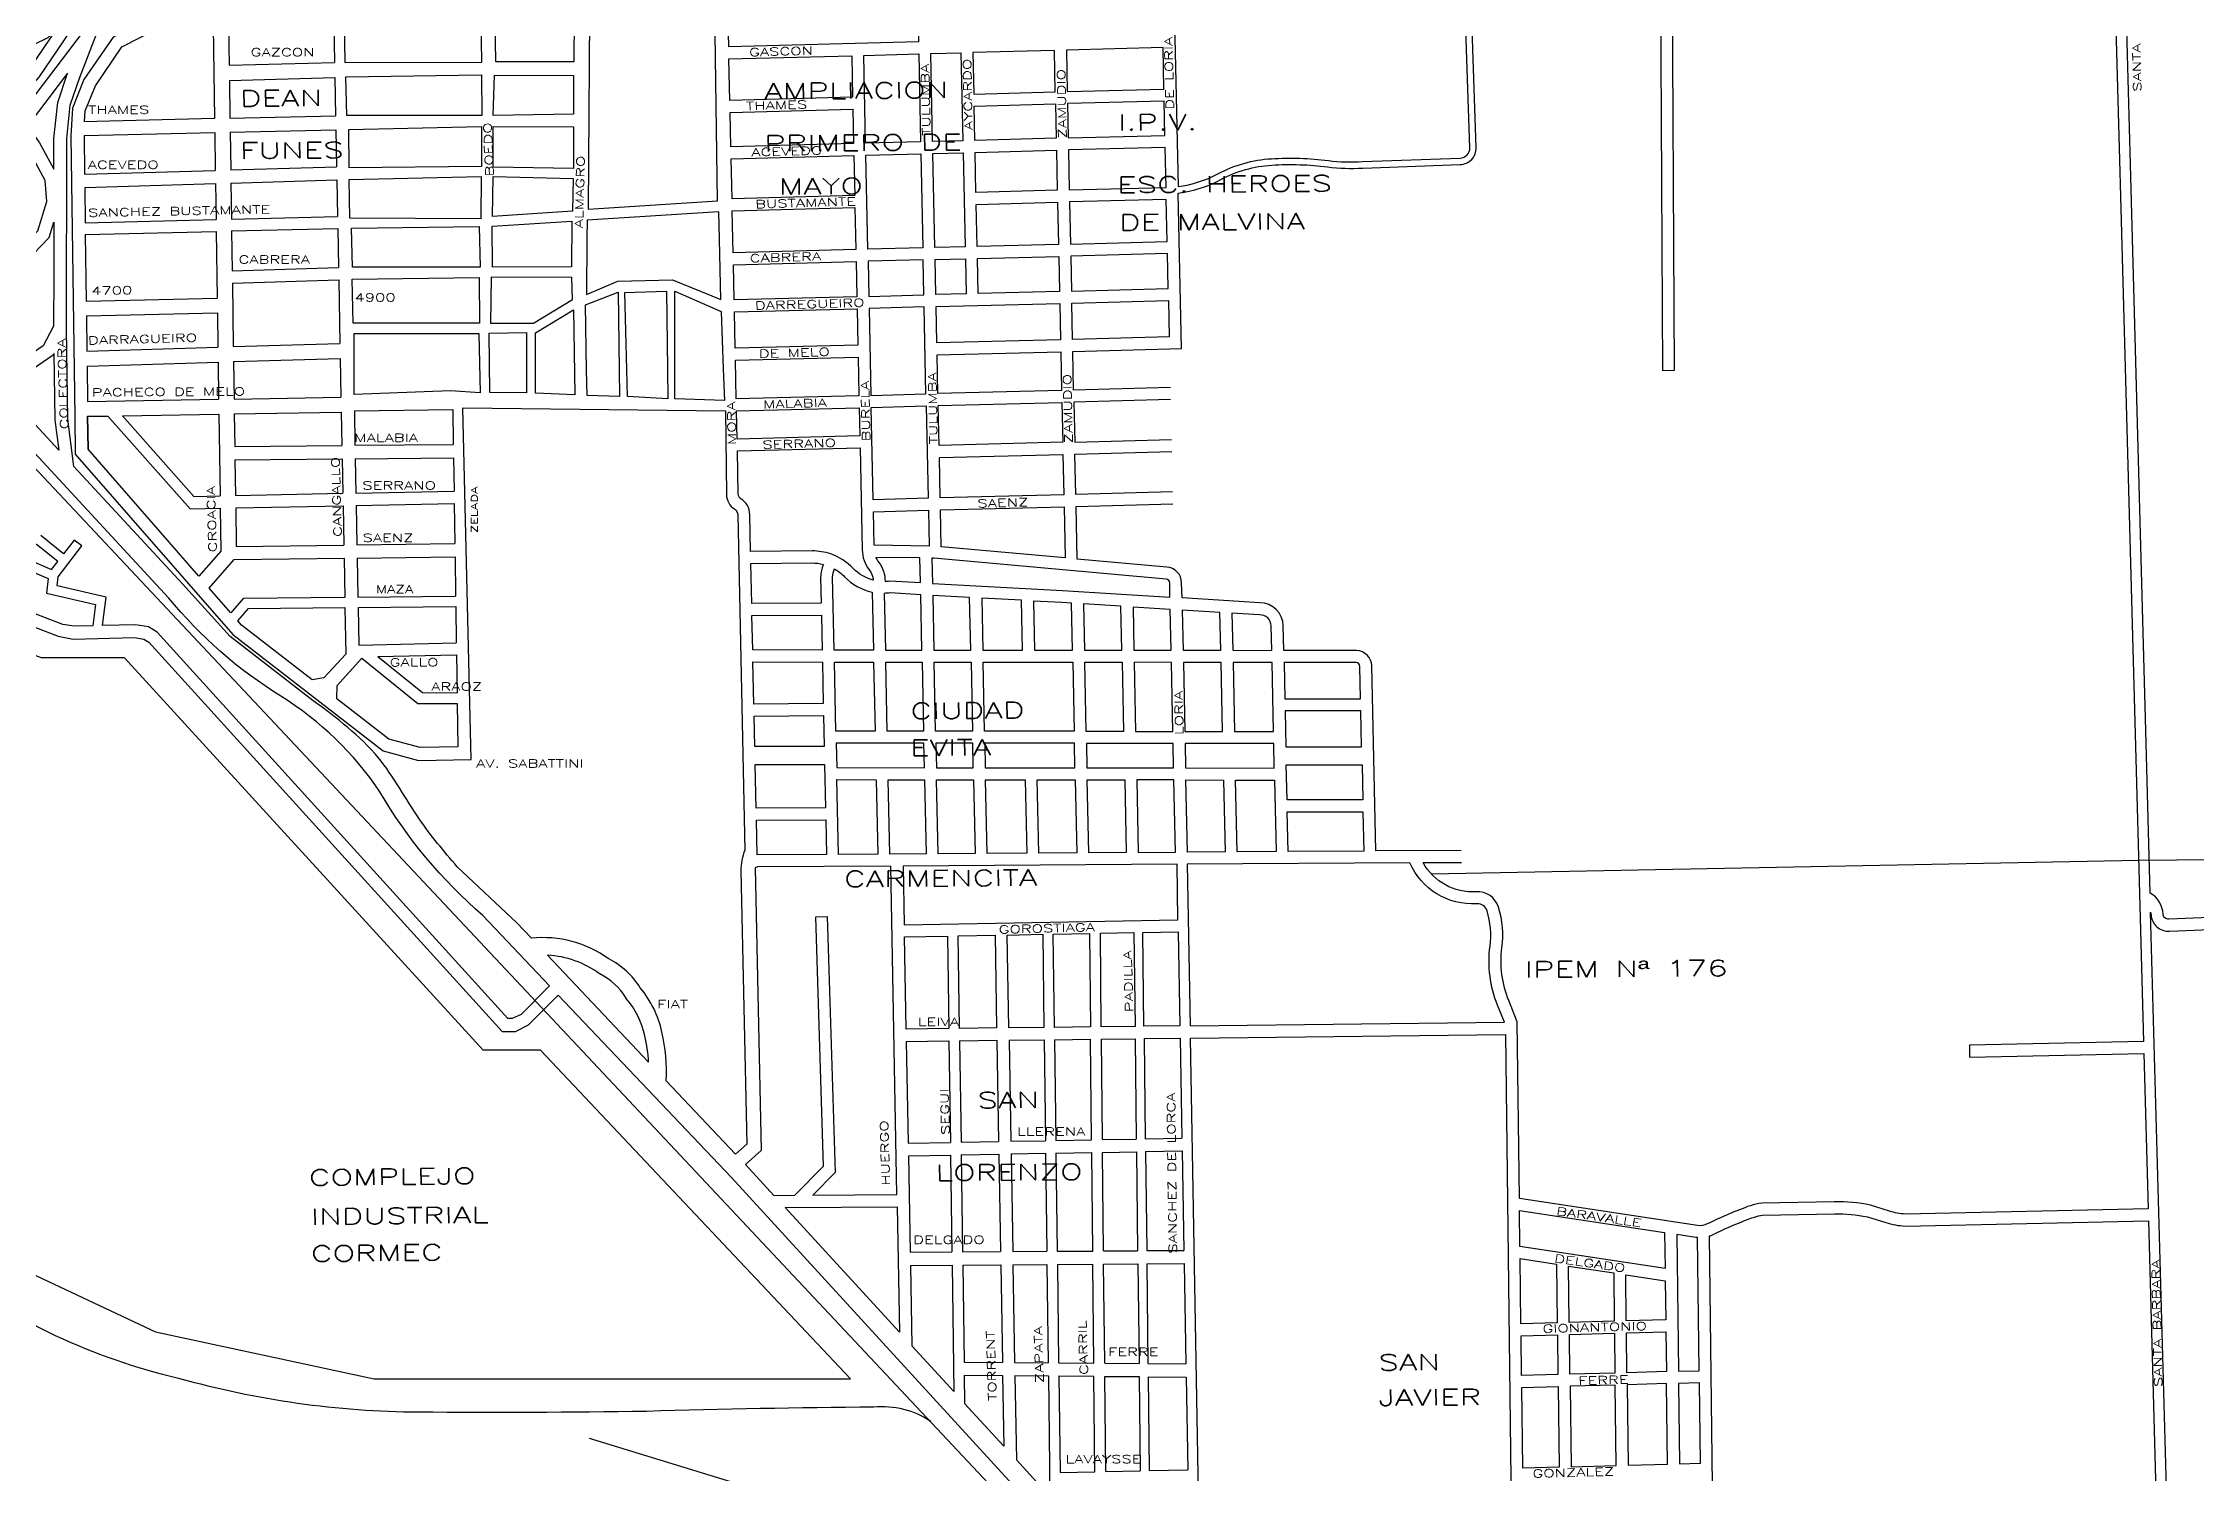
# Model space of a CAD drawing. Header units: millimetres. Extents: x 4374322 to 4409026, y 6503580 to 6534206.
# Drawn here: x 4393463 to 4396154, y 6520054 to 6521842 of the extents above; entities that cross this region are included whole.
import ezdxf

# ---------------------------------------------------------------- set-up
doc = ezdxf.new("R2010")
doc.units = ezdxf.units.MM
for name, color, linetype in [('FERROCARRIL', 252, 'VÍAS'), ('LINEA CALLE', 252, 'Continuous'), ('NOMBRE BARRIO', 8, 'Continuous'), ('NOMBRE CALLE', 252, 'Continuous')]:
    doc.layers.add(name, color=color, linetype=linetype)
doc.styles.add('ROMANS', font='romans')
doc.linetypes.add('VÍAS', pattern='A,3.81,[130,ltypeshp.shx,S=6.35,R=0,X=0,Y=0],3.81', length=7.62)

msp = doc.modelspace()

# ---------------------------------------------------------------- linework, layer by layer
at = {"layer": 'FERROCARRIL', "ltscale": 0.3, "transparency": 33554687}
msp.add_line((4394145.1, 6520098.3), (4394727, 6519920.4), dxfattribs=at)
for points in [[(4390490.8, 6521874.5, 0.002956), (4390683.6, 6521836, -0.043529), (4390861, 6521784.3, 0.018344), (4391075.3, 6521685.3, -0.076496), (4391261.1, 6521567.7), (4391261.1, 6521567.7), (4392037.3, 6521083.7), (4393338.2, 6520310.6, 0.103998), (4393631.9, 6520173.5, 0.067419), (4393932.1, 6520131.2, 0.005359), (4394216.9, 6520132.3), (4394216.9, 6520132.3, -0.005749), (4394501, 6520137.5, -0.172841), (4394572, 6520119.6)], [(4397588.6, 6516906.5), (4393341.3, 6521428.5), (4393292.6, 6521471.3, 0.139948), (4393112.3, 6521529.8, 0.184476), (4392960.5, 6521480.9), (4392882, 6521409.2), (4392798.1, 6521290.2), (4392716.3, 6521200.9), (4392495.1, 6521004.4, -0.251051), (4392190.1, 6520992.9)], [(4395197.4, 6520803.6), (4396081.8, 6520820.8), (4397677.6, 6520834.8, 0.046555), (4398010.7, 6520904.2, 0.076926), (4398514.5, 6521148.8), (4398663.9, 6521245.2)]]:
    msp.add_lwpolyline(points, format="xyb", dxfattribs=at)
at = {"layer": 'LINEA CALLE', "transparency": 33554687}
for p, q in [((4393694.5, 6521862.4), (4393695.2, 6521813.9)), ((4393826, 6521867.4), (4393827, 6521817.4)), ((4393695.2, 6521813.9), (4393827, 6521817.4)), ((4393695.5, 6521794.9), (4393827.3, 6521798.5)), ((4393695.5, 6521794.9), (4393696.2, 6521747.6)), ((4393826.9, 6521820.7), (4393827, 6521817.4)), ((4393827.3, 6521798.5), (4393828.2, 6521750.7)), ((4393696.2, 6521747.6), (4393828.2, 6521750.7)), ((4393513.9, 6521725.9), (4393677.2, 6521729.7)), ((4393513.9, 6521725.9), (4393514.6, 6521677.6)), ((4393677.2, 6521729.7), (4393677.9, 6521682.4)), ((4393696.5, 6521730.2), (4393828.6, 6521733.3)), ((4393696.5, 6521730.2), (4393697.2, 6521683)), ((4393828.6, 6521733.3), (4393829.5, 6521686.9)), ((4393514.6, 6521677.6), (4393677.9, 6521682.4)), ((4393514.8, 6521661.3), (4393678.1, 6521666.1)), ((4393514.8, 6521661.3), (4393515.3, 6521617.1)), ((4393678.1, 6521666.1), (4393678.8, 6521621.1)), ((4393697.2, 6521683), (4393829.5, 6521686.9)), ((4393697.4, 6521666.7), (4393829.8, 6521670.6)), ((4393697.4, 6521666.7), (4393698.1, 6521621.6)), ((4393829.8, 6521670.6), (4393830.6, 6521624.9)), ((4393515.3, 6521617.1), (4393678.8, 6521621.1)), ((4393515.5, 6521602.3), (4393679, 6521606.3)), ((4393679, 6521606.3), (4393680.2, 6521522.8)), ((4393698.1, 6521621.6), (4393830.6, 6521624.9)), ((4393698.3, 6521606.8), (4393830.9, 6521610)), ((4393698.3, 6521606.8), (4393699, 6521556.9)), ((4393830.9, 6521610), (4393831.9, 6521561.2)), ((4393515.5, 6521602.3), (4393516.6, 6521518.9)), ((4393699, 6521556.9), (4393831.9, 6521561.2)), ((4393699.3, 6521541.5), (4393832.1, 6521545.9)), ((4393699.3, 6521541.5), (4393700.4, 6521462.3)), ((4393832.1, 6521545.9), (4393833.7, 6521466.4)), ((4393516.6, 6521518.9), (4393680.2, 6521522.8)), ((4393516.8, 6521500.6), (4393680.5, 6521504.5)), ((4393516.8, 6521500.6), (4393517.3, 6521456.7)), ((4393680.5, 6521504.5), (4393681.1, 6521461.7)), ((4393517.3, 6521456.7), (4393681.1, 6521461.7)), ((4393700.4, 6521462.3), (4393833.7, 6521466.4)), ((4393700.7, 6521443.5), (4393834, 6521447.6)), ((4393834, 6521447.6), (4393835, 6521399)), ((4393517.6, 6521437.9), (4393681.4, 6521442.9)), ((4393517.6, 6521437.9), (4393518.1, 6521393.7)), ((4393681.4, 6521442.9), (4393682.1, 6521396.5)), ((4393700.7, 6521443.5), (4393701.4, 6521396.8)), ((4393518.1, 6521393.7), (4393682.1, 6521396.5)), ((4393701.4, 6521396.8), (4393835, 6521399)), ((4393518.4, 6521375.2), (4393518.9, 6521334)), ((4393561.8, 6521375.9), (4393682.4, 6521377.9)), ((4393561.8, 6521375.9), (4393650.9, 6521275.2)), ((4393682.4, 6521377.9), (4393683.9, 6521275.8)), ((4393701.7, 6521378.3), (4393835.3, 6521380.5)), ((4393701.7, 6521378.3), (4393702.3, 6521337.5)), ((4393835.3, 6521380.5), (4393836.1, 6521338.9)), ((4393851.8, 6521381.9), (4393974.8, 6521383.6)), ((4393851.8, 6521381.9), (4393852.5, 6521339)), ((4393974.8, 6521383.6), (4393975.4, 6521340.2)), ((4393702.3, 6521337.5), (4393836.1, 6521338.9)), ((4393852.5, 6521339), (4393975.4, 6521340.2)), ((4393702.5, 6521320.8), (4393836.4, 6521322.1)), ((4393702.5, 6521320.8), (4393703.2, 6521276.2)), ((4393836.4, 6521322.1), (4393837.3, 6521279)), ((4393852.8, 6521322.2), (4393975.6, 6521323.5)), ((4393852.8, 6521322.2), (4393853.6, 6521279.3)), ((4393975.6, 6521323.5), (4393976.3, 6521281.8)), ((4393650.9, 6521275.2), (4393683.9, 6521275.8)), ((4393703.2, 6521276.2), (4393837.3, 6521279)), ((4393703.4, 6521260.7), (4393837.6, 6521263.5)), ((4393703.4, 6521260.7), (4393704.1, 6521212.5)), ((4393837.6, 6521263.5), (4393838.5, 6521214.2)), ((4393853.6, 6521279.3), (4393976.3, 6521281.8)), ((4393853.9, 6521263.8), (4393976.5, 6521266.3)), ((4393853.9, 6521263.8), (4393854.9, 6521214.5)), ((4393976.5, 6521266.3), (4393977.3, 6521216.1)), ((4393704.1, 6521212.5), (4393838.5, 6521214.2)), ((4393854.9, 6521214.5), (4393977.3, 6521216.1)), ((4393855.2, 6521198.1), (4393977.5, 6521199.8)), ((4393855.2, 6521198.1), (4393856.1, 6521149.1)), ((4393977.5, 6521199.8), (4393978.3, 6521150.4)), ((4393856.1, 6521149.1), (4393978.3, 6521150.4)), ((4393856.4, 6521136.4), (4393978.5, 6521137.7)), ((4393856.4, 6521136.4), (4393857.3, 6521089.3)), ((4393978.5, 6521137.7), (4393979.1, 6521092)), ((4393857.3, 6521089.3), (4393979.1, 6521092)), ((4393880.9, 6521075), (4393979.4, 6521077.2)), ((4393880.9, 6521075), (4393936.8, 6521030)), ((4393979.4, 6521077.2), (4393980.1, 6521029.8)), ((4393936.8, 6521030), (4393980.1, 6521029.8)), ((4394012.4, 6520751.5), (4394095.6, 6520663.7)), ((4394093.1, 6520701.8), (4394219.4, 6520568.2)), ((4394106.6, 6520652.1), (4394322.9, 6520423.9)), ((4394541.5, 6520594.2), (4394594.8, 6520594.8)), ((4394541.5, 6520594.2), (4394543.9, 6520467.1)), ((4394594.8, 6520594.8), (4394596.6, 6520468)), ((4394608.1, 6520594.9), (4394654.7, 6520595.5)), ((4394608.1, 6520594.9), (4394609.9, 6520468.2)), ((4394654.7, 6520595.5), (4394656.9, 6520469.1)), ((4394670, 6520595.6), (4394713.7, 6520596.1)), ((4394670, 6520595.6), (4394672.1, 6520469.3)), ((4394713.7, 6520596.1), (4394715.3, 6520470.1)), ((4394726.8, 6520596.3), (4394771.8, 6520596.8)), ((4394726.8, 6520596.3), (4394728.3, 6520470.3)), ((4394773.1, 6520471.1), (4394771.8, 6520596.8)), ((4394785.3, 6520597), (4394827.5, 6520597.5)), ((4394786.6, 6520471.4), (4394785.3, 6520597)), ((4394827.5, 6520597.5), (4394828.9, 6520472.1)), ((4394838.7, 6520597.6), (4394883.7, 6520598.1)), ((4394838.7, 6520597.6), (4394840.2, 6520472.3)), ((4394883.7, 6520598.1), (4394885.9, 6520473.1)), ((4394543.9, 6520467.1), (4394596.6, 6520468)), ((4394544.2, 6520451.2), (4394596.8, 6520452.2)), ((4394544.2, 6520451.2), (4394546.4, 6520330.8)), ((4394596.8, 6520452.2), (4394598.5, 6520331.1)), ((4394609.9, 6520468.2), (4394656.9, 6520469.1)), ((4394610.1, 6520452.4), (4394657.1, 6520453.2)), ((4394610.1, 6520452.4), (4394611.8, 6520331.2)), ((4394657.1, 6520453.2), (4394659.2, 6520331.5)), ((4394672.1, 6520469.3), (4394715.3, 6520470.1)), ((4394672.4, 6520453.5), (4394715.5, 6520454.3)), ((4394672.4, 6520453.5), (4394674.5, 6520331.6)), ((4394715.5, 6520454.3), (4394717, 6520331.9)), ((4394728.3, 6520470.3), (4394773.1, 6520471.1)), ((4394728.5, 6520454.5), (4394773.2, 6520455.3)), ((4394728.5, 6520454.5), (4394730.1, 6520332)), ((4394774.5, 6520332.2), (4394773.2, 6520455.3)), ((4394786.6, 6520471.4), (4394828.9, 6520472.1)), ((4394786.7, 6520455.5), (4394829.1, 6520456.3)), ((4394788, 6520332.3), (4394786.7, 6520455.5)), ((4394829.1, 6520456.3), (4394830.6, 6520332.6)), ((4394840.2, 6520472.3), (4394885.9, 6520473.1)), ((4394840.4, 6520456.5), (4394886.2, 6520457.3)), ((4394840.4, 6520456.5), (4394841.9, 6520332.7)), ((4394886.2, 6520457.3), (4394888.4, 6520333)), ((4394322.9, 6520423.9), (4394892.5, 6519802.8)), ((4394389.9, 6520386.5), (4394530, 6520387.5)), ((4394389.9, 6520386.5), (4394532.9, 6520230.7)), ((4394530, 6520387.5), (4394532.9, 6520230.7)), ((4394546.4, 6520330.8), (4394598.5, 6520331.1)), ((4394546.7, 6520314.3), (4394598.7, 6520314.6)), ((4394546.7, 6520314.3), (4394548.5, 6520213.6)), ((4394598.7, 6520314.6), (4394600.9, 6520156.5)), ((4394611.8, 6520331.2), (4394659.2, 6520331.5)), ((4394612, 6520314.7), (4394659.5, 6520315)), ((4394612, 6520314.7), (4394613.7, 6520193.4)), ((4394659.5, 6520315), (4394661.6, 6520193)), ((4394674.5, 6520331.6), (4394717, 6520331.9)), ((4394674.8, 6520315.1), (4394717.2, 6520315.4)), ((4394674.8, 6520315.1), (4394676.9, 6520192.8)), ((4394717.2, 6520315.4), (4394718.8, 6520192.5)), ((4394730.1, 6520332), (4394774.5, 6520332.2)), ((4394730.3, 6520315.5), (4394774.6, 6520315.8)), ((4394730.3, 6520315.5), (4394731.9, 6520192.4)), ((4394775.9, 6520192), (4394774.6, 6520315.8)), ((4394788, 6520332.3), (4394830.6, 6520332.6)), ((4394788.1, 6520315.9), (4394830.8, 6520316.1)), ((4394789.4, 6520191.9), (4394788.1, 6520315.9)), ((4394830.8, 6520316.1), (4394832.3, 6520191.6)), ((4394841.9, 6520332.7), (4394888.4, 6520333)), ((4394842.1, 6520316.2), (4394888.7, 6520316.5)), ((4394842.1, 6520316.2), (4394843.5, 6520191.5)), ((4394888.7, 6520316.5), (4394890.9, 6520191.1)), ((4394548.5, 6520213.6), (4394600.9, 6520156.5)), ((4394613.7, 6520193.4), (4394661.6, 6520193)), ((4394676.9, 6520192.8), (4394718.8, 6520192.5)), ((4394731.9, 6520192.4), (4394775.9, 6520192)), ((4394789.4, 6520191.9), (4394832.3, 6520191.6)), ((4394843.5, 6520191.5), (4394890.9, 6520191.1)), ((4394613.9, 6520177.1), (4394614.4, 6520141.8)), ((4394613.9, 6520177.1), (4394661.9, 6520176.7)), ((4394661.9, 6520176.7), (4394663.4, 6520088.3)), ((4394677.2, 6520176.5), (4394719, 6520176.2)), ((4394677.2, 6520176.5), (4394679, 6520071.3)), ((4394719, 6520176.2), (4394720.9, 6520025.6)), ((4394732.1, 6520176.1), (4394776, 6520175.7)), ((4394732.1, 6520176.1), (4394733.6, 6520055.3)), ((4394777.2, 6520056.3), (4394776, 6520175.7)), ((4394789.6, 6520175.6), (4394832.5, 6520175.3)), ((4394790.8, 6520056.6), (4394789.6, 6520175.6)), ((4394832.5, 6520175.3), (4394833.9, 6520057.6)), ((4394843.7, 6520175.2), (4394891.2, 6520174.8)), ((4394843.7, 6520175.2), (4394845.1, 6520057.9)), ((4394891.2, 6520174.8), (4394893.2, 6520059)), ((4394614.4, 6520141.8), (4394663.4, 6520088.3)), ((4394679, 6520071.3), (4394720.9, 6520025.6)), ((4394733.6, 6520055.3), (4394777.2, 6520056.3)), ((4394790.8, 6520056.6), (4394833.9, 6520057.6)), ((4394845.1, 6520057.9), (4394893.2, 6520059))]:
    msp.add_line(p, q, dxfattribs=at)
for points in [[(4394012.4, 6520751.5, -0.082447), (4393883.5, 6520906.1, 0.10675), (4393759.8, 6521025.5, -0.082821), (4393619.6, 6521148.5), (4393005.2, 6521812.5, 0.071965), (4392899.9, 6522118.6, -0.6728)], [(4396049.1, 6522010.4), (4396057.7, 6521695.5), (4396080.9, 6520840.8), (4396087.7, 6520594.2), (4395870, 6520589.6), (4395870.4, 6520574.6), (4396088, 6520579.2), (4396093.3, 6520384.9), (4395789.9, 6520378.4, -0.061055), (4395770.2, 6520382), (4395746.3, 6520389.5, 0.056768), (4395701.2, 6520393.8), (4395610.5, 6520392.1, 0.058522), (4395596.4, 6520388.9, 0.030093), (4395542.5, 6520366, -0.154039), (4395530.2, 6520364.1), (4395307.7, 6520397.9), (4395305, 6520618.4), (4395294.3, 6520645.1, -0.127558), (4395285.9, 6520711.2, 0.105662), (4395281.7, 6520761.7, 0.348928), (4395253.7, 6520781.1, -0.292256), (4395187.4, 6520817.5), (4395235.2, 6520817.8)], [(4395249.7, 6521833.8), (4395245.6, 6521960.5, -0.022865), (4395288.1, 6521962.3), (4395461, 6521978.8, -0.00125), (4395483.6, 6521980.9), (4395486.5, 6521432.6), (4395501.5, 6521432.7), (4395498.6, 6521982.3, -0.011102), (4395699.8, 6521995.3, 0.000241), (4396049.1, 6522010.4)], [(4396191.1, 6520750), (4396119.4, 6520746.9, -0.424808), (4396112.1, 6520753.3, 0.255989), (4396096, 6520779.5), (4396094.3, 6520840.9), (4396090.9, 6520967), (4396071.2, 6521690), (4396062.5, 6522011, -0.019616), (4396268.4, 6522011.2, 0.007607)], [(4395241.7, 6521833.7), (4395237.6, 6521959.7, 0.008419), (4395222.1, 6521957.7, 0.013212), (4395118.2, 6521940.2, -0.046699), (4395040, 6521932.4, 0.036487), (4394947.3, 6521923.4), (4394875.6, 6521917.6), (4394877.5, 6521830.4)], [(4394871.5, 6521411.2), (4394750.6, 6521408), (4394749.5, 6521456.3), (4394885.4, 6521459.8), (4394881.3, 6521654.2, 0.091823), (4394934.6, 6521671.1, -0.107689), (4394998.3, 6521689.1, -0.046616), (4395068, 6521686.9, 0.046421), (4395111.9, 6521685.4), (4395233.8, 6521689.9, 0.417633), (4395253.7, 6521711), (4395249.7, 6521833.8)], [(4394877.5, 6521830.4), (4394881.1, 6521662.3, 0.090402), (4394930.9, 6521678.2, -0.107689), (4394997.8, 6521697.1, -0.046616), (4395069, 6521694.8, 0.046521), (4395111.5, 6521693.4), (4395233.6, 6521697.9, 0.418937), (4395245.7, 6521710.7), (4395241.7, 6521833.7)], [(4394315.6, 6521382.2), (4394316.6, 6521277.4), (4394316.6, 6521277.4, 0.252139), (4394327, 6521259.2, -0.253658), (4394330.9, 6521252.3), (4394339.9, 6520833.2, 0.113893), (4394334.9, 6520807.4), (4394342, 6520465.8), (4394328.2, 6520453.1), (4394241.4, 6520545, 0.067602), (4394236.1, 6520605.9, 0.118963), (4394208.9, 6520661.2, 0.135534), (4394169.7, 6520697.2, 0.181757), (4394073, 6520723.2), (4394054.8, 6520742.4), (4393980.2, 6520812.3)], [(4394447, 6521203.2, 0.084335), (4394423.7, 6521207), (4394346.9, 6521206.5), (4394345.9, 6521252.6, 0.253658), (4394334.9, 6521272, -0.250976), (4394331.5, 6521277.8), (4394330.4, 6521331.9), (4394483.7, 6521335.9), (4394486.5, 6521208.4, 0.171027), (4394495.2, 6521183.5, -0.165042), (4394499.9, 6521170.6, -0.139495), (4394475.1, 6521185.2, 0.119812), (4394447, 6521203.2)], [(4395235.1, 6520832.8), (4395128.3, 6520832.1), (4395123.3, 6521063.4, 0.381612), (4395104.2, 6521082.6), (4395013.3, 6521082.7), (4395012.6, 6521113.6, 0.410861), (4394983.2, 6521142.1), (4394886.1, 6521148.2), (4394885.6, 6521167.2, 0.393393), (4394866.9, 6521186.8), (4394755.1, 6521196.9), (4394753.7, 6521262.6), (4394874.6, 6521265.8)], [(4394558.5, 6521198.2), (4394503.3, 6521199, 0.072337), (4394506.9, 6521192.9, -0.17923), (4394514.9, 6521169, 0.027875), (4394520.8, 6521169.5), (4394559.1, 6521167.4), (4394558.5, 6521198.2)], [(4395013.6, 6521067.7), (4395014.6, 6521022.1), (4395109.2, 6521022), (4395108.3, 6521062.7, 0.357271), (4395103.6, 6521067.6), (4395013.3, 6521067.7)], [(4396096.6, 6520755.8, -0.048837), (4396097.1, 6520752.5, 0.419344), (4396120.2, 6520731.9), (4396191.7, 6520735, -0.391095)]]:
    msp.add_lwpolyline(points, format="xyb", dxfattribs=at)
for points in [[(4393252.3, 6521581.4), (4393336.7, 6521660), (4393407.3, 6521742.1), (4393458, 6521799), (4393551, 6521936.8), (4393600.2, 6522001.8)], [(4393611.3, 6521993.6), (4393528.5, 6521876.8), (4393419.6, 6521733.2), (4393384.8, 6521688.9), (4393334.8, 6521632.1), (4393262.9, 6521570)], [(4393800.4, 6521019.8), (4393800.4, 6521019.8), (4393696.6, 6521100), (4393636.9, 6521165.8), (4393501, 6521312.7), (4393501, 6521312.7), (4393493.5, 6521371.8), (4393491.9, 6521484), (4393492.2, 6521722.2), (4393496.7, 6521763.9), (4393508.1, 6521797.8), (4393528.8, 6521850.8), (4393528.8, 6521850.8), (4393624.2, 6521984.1)], [(4393689.6, 6521881.3), (4393606.7, 6521878.2), (4393550.2, 6521849.1), (4393513.8, 6521795.9), (4393499.5, 6521760.4), (4393497.3, 6521725.5), (4393502.4, 6521375), (4393503, 6521327.9), (4393699.7, 6521102.5), (4393887.6, 6520957.4), (4393931.8, 6520945.3), (4393997.6, 6520946.6), (4393987.3, 6521385.7)], [(4393405, 6521763.5), (4393404.7, 6521763.6), (4393384, 6521772), (4393342.6, 6521786.5), (4393324.2, 6521787.1), (4393397.8, 6521813.9), (4393469, 6521848.5), (4393480.4, 6521860.8), (4393445.3, 6521808.8), (4393393.7, 6521750.9), (4393325.2, 6521671.1), (4393243.3, 6521591.2)], [(4393514.5, 6521743.3), (4393515.3, 6521756.8), (4393528, 6521788.3), (4393561.1, 6521836.7), (4393604.4, 6521859), (4393675.2, 6521861.7), (4393676.9, 6521747.2), (4393513.7, 6521743.3)], [(4393838.8, 6521868), (4393839.7, 6521817.2), (4394011.2, 6521817.7), (4394010.1, 6521871.1), (4393838.8, 6521868)], [(4394027.7, 6521871.2), (4394126.5, 6521873.8), (4394126.1, 6521818), (4394028.6, 6521818), (4394027.7, 6521871.2)], [(4394574.3, 6521718.5), (4394572, 6521828.4), (4394609.8, 6521829.4), (4394612.1, 6521719.5), (4394574.3, 6521718.5)], [(4394863.5, 6521784), (4394862.4, 6521836), (4394741.5, 6521832.8), (4394742.6, 6521780.9), (4394863.9, 6521784)], [(4393442.2, 6521736.6), (4393446.6, 6521733.5), (4393458.2, 6521717), (4393476.1, 6521683.9), (4393476.2, 6521722.4), (4393481, 6521767.4), (4393493.4, 6521804.1), (4393432.3, 6521723.5), (4393397.1, 6521678.7), (4393346, 6521620.7), (4393268.9, 6521563.5)], [(4394010.6, 6521802), (4394011, 6521750.9), (4393842.2, 6521751.1), (4393841, 6521799.2), (4394010.6, 6521802)], [(4394026.8, 6521801.5), (4394125.4, 6521801), (4394125.7, 6521752.6), (4394025.3, 6521751.2), (4394026.8, 6521801.5)], [(4393476.1, 6521617.6), (4393476, 6521552.7), (4393475.9, 6521487.9), (4393463, 6521463.1), (4393441.6, 6521448.5), (4393418.4, 6521441.6), (4393367.9, 6521456.5), (4393170.8, 6521669.5), (4393164, 6521687.1), (4393175, 6521721.2), (4393192.1, 6521733.6), (4393265.5, 6521765.8), (4393303.2, 6521771.9), (4393339.6, 6521770.6), (4393322.1, 6521768), (4393299.4, 6521756.1), (4393274.8, 6521729.2), (4393231.2, 6521604.3)], [(4394864.3, 6521769), (4394742.9, 6521765.9), (4394743.8, 6521723), (4394864.7, 6521726.1), (4394863.8, 6521769)], [(4393275, 6521556.9), (4393299.7, 6521565.1), (4393352.4, 6521566.6), (4393398.6, 6521566.6), (4393431.3, 6521581.2), (4393456, 6521607), (4393456, 6521607), (4393467.4, 6521643.5), (4393465.5, 6521670), (4393444.6, 6521708.6), (4393435, 6521722.1), (4393432.9, 6521723.6)], [(4393845, 6521733.7), (4394010.6, 6521737.4), (4394010.8, 6521687.2), (4393845.4, 6521685.6), (4393845, 6521733.7)], [(4394025.2, 6521737.4), (4394125.5, 6521736.8), (4394125.7, 6521684.7), (4394025.2, 6521686.5), (4394025.2, 6521737.4)], [(4394577.1, 6521586.1), (4394574.6, 6521703.5), (4394612.4, 6521704.5), (4394615, 6521587), (4394577.1, 6521586.1)], [(4394730.2, 6521657.6), (4394628.5, 6521654.9), (4394627.4, 6521704.9), (4394729.2, 6521707.6), (4394730.2, 6521657.6)], [(4394744.2, 6521708), (4394745.2, 6521658), (4394866.1, 6521661.1), (4394865.1, 6521711.1), (4394744.2, 6521708)], [(4393845.4, 6521671.1), (4394010.1, 6521674.7), (4394009.7, 6521622), (4393846.2, 6521623), (4393845.4, 6521671.1)], [(4394025.2, 6521674.7), (4394125, 6521672.5), (4394124.4, 6521631.5), (4394024.4, 6521624.8), (4394025.2, 6521674.7)], [(4393285.8, 6521545.2), (4393302.5, 6521549.2), (4393352.6, 6521550.6), (4393402, 6521550.6), (4393440.7, 6521567.9), (4393470.2, 6521598.6), (4393476.1, 6521617.6)], [(4393848.1, 6521610.3), (4394007.5, 6521612.4), (4394009, 6521561.7), (4393849.5, 6521561.7), (4393848.1, 6521610.3)], [(4394023.8, 6521612.7), (4394123.5, 6521619.2), (4394123.2, 6521561.8), (4394024.2, 6521561.4), (4394023.8, 6521612.7)], [(4394578.4, 6521527.3), (4394577.5, 6521571.1), (4394615.3, 6521572), (4394616.2, 6521528.3), (4394578.4, 6521527.3)], [(4394747, 6521575.5), (4394747.9, 6521531.7), (4394868.8, 6521534.9), (4394867.9, 6521578.6), (4394747, 6521575.5)], [(4393848.9, 6521546.4), (4394007.8, 6521548.8), (4394008.2, 6521491.7), (4393850.4, 6521491.8), (4393848.9, 6521546.4)], [(4394022.7, 6521549.1), (4394022, 6521491.7), (4394075.4, 6521491.4), (4394124.5, 6521521), (4394123.6, 6521548.8), (4394022.7, 6521549.1)], [(4394078, 6521479.7), (4394125.4, 6521508.4), (4394127.3, 6521402.2), (4394077.9, 6521404.3), (4394078, 6521479.7)], [(4394481, 6521464.3), (4394327.7, 6521460.3), (4394326.7, 6521505.7), (4394480, 6521509.7), (4394481, 6521464.3)], [(4393851.4, 6521402.5), (4393851.3, 6521478.7), (4394007.3, 6521478.7), (4394009.1, 6521404.7), (4393971.9, 6521407.1), (4393851.4, 6521402.5)], [(4394020.1, 6521479.2), (4394066.8, 6521479.9), (4394066.8, 6521404.4), (4394021.2, 6521405.1), (4394020.1, 6521479.2)], [(4393482.3, 6521332.9), (4393389.1, 6521433.6), (4393418.4, 6521424.9), (4393448.5, 6521433.9), (4393475.4, 6521452.1), (4393476.3, 6521453.9), (4393477.5, 6521370.7), (4393482.3, 6521332.9)], [(4394482.3, 6521401), (4394329, 6521397), (4394328, 6521445.3), (4394481.3, 6521449.3), (4394482.3, 6521401)], [(4394737, 6521342.7), (4394582.4, 6521338.6), (4394581.4, 6521388.6), (4394735.9, 6521392.6), (4394737, 6521342.7)], [(4394871.8, 6521396.2), (4394750.9, 6521393), (4394751.9, 6521343.1), (4394872.8, 6521346.2)], [(4393987.3, 6521385.7), (4394315.6, 6521382.2)], [(4394583.8, 6521273.2), (4394582.8, 6521323.6), (4394737.3, 6521327.7), (4394738.3, 6521277.2), (4394583.8, 6521273.2)], [(4394874.2, 6521280.8), (4394753.3, 6521277.6), (4394752.3, 6521328.1), (4394873.2, 6521331.2)], [(4393028.3, 6521274.7), (4393237, 6521194.4), (4393481.4, 6521100.3), (4393500.3, 6521096.8), (4393576.9, 6521098.8), (4393588.8, 6521096.8), (4393594.9, 6521093.1), (4394036.5, 6520606.6), (4394052.9, 6520606.6), (4394069.5, 6520614.8), (4394106.6, 6520652.1)], [(4392880.9, 6520996), (4392880.9, 6520652.3), (4393391.1, 6520330.7), (4393603.2, 6520231.3), (4393876.5, 6520172.5), (4394471.6, 6520172.5), (4394084.4, 6520583.2), (4394012.6, 6520583.2), (4393564.6, 6521073.6), (4393460.9, 6521073.6), (4393031.3, 6521232.1), (4392880.9, 6521104)], [(4393412.7, 6521235.5), (4393396.4, 6521216.6), (4393473.3, 6521183.6), (4393481, 6521193.7), (4393454.4, 6521215.2), (4393433.8, 6521220), (4393412.7, 6521235.5)], [(4393525, 6521113.5), (4393501.5, 6521112.8), (4393487.2, 6521115.2), (4393358.4, 6521164.8), (4393372.6, 6521213.8), (4393469.1, 6521172.4), (4393466.8, 6521154.1), (4393528.3, 6521139.9), (4393525, 6521113.5)], [(4394095.6, 6520663.7), (4394060, 6520627.9), (4394049.1, 6520622.6), (4394043.6, 6520622.6), (4393605.1, 6521105.7), (4393594.4, 6521112), (4393578, 6521114.8), (4393537.1, 6521113.8), (4393541.6, 6521149.2), (4393541.6, 6521149.2), (4393541.6, 6521149.2), (4393480.1, 6521163.4), (4393481.4, 6521174.5), (4393511, 6521213.4), (4393501.4, 6521220.6), (4393488.2, 6521203.3), (4393459.8, 6521226.3)], [(4394620.6, 6521148.9), (4394574.5, 6521151.5), (4394576, 6521083.1), (4394622, 6521083.1), (4394620.6, 6521148.9)], [(4394686.6, 6521083), (4394685.3, 6521145.3), (4394635.7, 6521148.1), (4394637, 6521083), (4394686.6, 6521083)], [(4394934.5, 6521082.8), (4394933.5, 6521130.2), (4394886.4, 6521133.1), (4394887.4, 6521082.8), (4394934.5, 6521082.8)], [(4394351, 6521015.6), (4394349.9, 6521068.3), (4394436.7, 6521068.2), (4394437.8, 6521016.2), (4394351, 6521015.6)], [(4394515.8, 6521068.1), (4394561.3, 6521068.1), (4394563.1, 6520981.7), (4394517.6, 6520981.8), (4394515.8, 6521068.1)], [(4394934.8, 6521067.8), (4394887.8, 6521067.8), (4394889.6, 6520981.4), (4394936.6, 6520981.4), (4394934.8, 6521067.8)], [(4394352.1, 6520962.8), (4394351.3, 6521000.6), (4394438.1, 6521001.2), (4394438.9, 6520962.8), (4394352.1, 6520962.8)], [(4395111.9, 6520896.1), (4395017.3, 6520896.2), (4395016.3, 6520939.7), (4395111, 6520939.7), (4395111.9, 6520896.1)], [(4394566.4, 6520828.5), (4394520.9, 6520828.2), (4394518.9, 6520921.1), (4394564.4, 6520921.1), (4394566.4, 6520828.5)], [(4394581.4, 6520828.6), (4394579.4, 6520921), (4394625.5, 6520921), (4394627.5, 6520828.9), (4394581.4, 6520828.6)], [(4394642.5, 6520829), (4394640.5, 6520921), (4394690.1, 6520921), (4394692, 6520829.3), (4394642.5, 6520829)], [(4394769.6, 6520829.8), (4394767.6, 6520920.9), (4394814.4, 6520920.8), (4394816.3, 6520830.1), (4394769.6, 6520829.8)], [(4395003.6, 6520831.3), (4394954.8, 6520831), (4394952.9, 6520920.7), (4395001.7, 6520920.7), (4395003.6, 6520831.3)], [(4395113.3, 6520832), (4395018.6, 6520831.4), (4395017.6, 6520881.2), (4395112.2, 6520881.1), (4395113.3, 6520832)], [(4396443, 6520051.5), (4396121.4, 6520038), (4396116.2, 6520036), (4396096.6, 6520755.8)], [(4394910.4, 6519815.9), (4394896.5, 6520598.3), (4395290.2, 6520602.8), (4395299.9, 6519804.6), (4395185.8, 6519798.3), (4395069.1, 6519791.4), (4394934.3, 6519790.3), (4394910.4, 6519815.9)], [(4395426.3, 6520244.4), (4395370, 6520242.8), (4395369.2, 6520313.5), (4395425.6, 6520304.9), (4395426.3, 6520244.4)], [(4395441.3, 6520244.8), (4395440.6, 6520302.6), (4395490, 6520295.1), (4395490.6, 6520246.1), (4395441.3, 6520244.8)], [(4395310.6, 6520161.5), (4395356, 6520162.8), (4395357.2, 6520062.3), (4395311.8, 6520061.1), (4395310.6, 6520161.5)], [(4395428.5, 6520064.3), (4395427.3, 6520164.7), (4395371, 6520163.2), (4395372.2, 6520062.7), (4395428.5, 6520064.3)]]:
    msp.add_lwpolyline(points, dxfattribs=at)
for points in [[(4394305.6, 6521644.6), (4394302.3, 6521883.1), (4394145.5, 6521874.8), (4394143.8, 6521634.1)], [(4394556.7, 6521843), (4394319.6, 6521836.8), (4394318.5, 6521887.4), (4394555.4, 6521901.9)], [(4394321, 6521769.8), (4394319.9, 6521821.8), (4394473.3, 6521825.8), (4394474.4, 6521773.9)], [(4394490.6, 6521716.4), (4394488.3, 6521826.2), (4394557, 6521828), (4394559.3, 6521718.1)], [(4394726.5, 6521832.4), (4394624.8, 6521829.8), (4394625.9, 6521777.8), (4394727.6, 6521780.5)], [(4394475.6, 6521716), (4394322.3, 6521712), (4394321.4, 6521754.9), (4394474.7, 6521758.9)], [(4394728.8, 6521722.6), (4394627.1, 6521719.9), (4394626.2, 6521762.8), (4394727.9, 6521765.5)], [(4394323.7, 6521646.9), (4394322.6, 6521697), (4394475.9, 6521701), (4394477, 6521651)], [(4394493.4, 6521583.9), (4394490.9, 6521701.4), (4394559.6, 6521703.2), (4394562.2, 6521585.7)], [(4394478.4, 6521583.5), (4394325.1, 6521579.5), (4394324, 6521632), (4394477.3, 6521636)], [(4394731.7, 6521590.1), (4394629.9, 6521587.4), (4394628.8, 6521639.9), (4394730.5, 6521642.6)], [(4394866.4, 6521646.1), (4394745.5, 6521643), (4394746.7, 6521590.5), (4394867.6, 6521593.6)], [(4394307.3, 6521630.7), (4394142.5, 6521620.4), (4394142.2, 6521596.7), (4394141.8, 6521527.5), (4394181.1, 6521543.9), (4394249.5, 6521545.7), (4394309.8, 6521521.2), (4394308, 6521596.7)], [(4394479.7, 6521524.7), (4394326.4, 6521520.7), (4394325.4, 6521564.5), (4394478.8, 6521568.5)], [(4394562.5, 6521570.7), (4394493.8, 6521568.9), (4394494.7, 6521525.1), (4394563.4, 6521526.9)], [(4394732.9, 6521531.3), (4394631.2, 6521528.7), (4394630.3, 6521572.4), (4394732, 6521575.1)], [(4394142, 6521432.8), (4394140.4, 6521514.6), (4394181.4, 6521530.3), (4394182.5, 6521433.2), (4394183, 6521399.9), (4394142.5, 6521401.2)], [(4394192.1, 6521433.3), (4394189.8, 6521529.9), (4394241.6, 6521531.7), (4394243, 6521433.7), (4394243.4, 6521397.1), (4394192.9, 6521399.8)], [(4394252.3, 6521433.8), (4394252.2, 6521531.4), (4394310.2, 6521506.1), (4394312.6, 6521434.4), (4394314.1, 6521395.1), (4394252.1, 6521397.2)], [(4394563.7, 6521511.9), (4394495, 6521510.1), (4394497.3, 6521401.4), (4394566.1, 6521403.2)], [(4394734.2, 6521470.9), (4394579.7, 6521466.9), (4394578.7, 6521512.3), (4394733.2, 6521516.3)], [(4394870.1, 6521474.4), (4394749.2, 6521471.3), (4394748.2, 6521516.7), (4394869.1, 6521519.9)], [(4394735.6, 6521407.6), (4394581, 6521403.6), (4394580, 6521451.9), (4394734.5, 6521455.9)], [(4393684.1, 6521260.4), (4393684.9, 6521206.9), (4393657.3, 6521175.4), (4393518.9, 6521334), (4393518.4, 6521375.2), (4393543.8, 6521375.6), (4393646.4, 6521259.6)], [(4394483.4, 6521350.9), (4394330.1, 6521346.8), (4394329.3, 6521382), (4394482.7, 6521386)], [(4394500.1, 6521271), (4394497.7, 6521386.4), (4394566.4, 6521388.2), (4394568.8, 6521272.8)], [(4394501.3, 6521214), (4394500.4, 6521256), (4394569.2, 6521257.8), (4394570.1, 6521213.1)], [(4394585.1, 6521212.2), (4394584.2, 6521258.2), (4394738.7, 6521262.2), (4394740, 6521198.2)], [(4393839.7, 6521149), (4393712.9, 6521147.6), (4393697.3, 6521129.6), (4393670.4, 6521160.4), (4393701.7, 6521196.1), (4393838.8, 6521197.9)], [(4393841.1, 6521078.2), (4393813.6, 6521048.4), (4393799.1, 6521046), (4393710.8, 6521114.2), (4393706.1, 6521119.5), (4393719.5, 6521134.9), (4393840, 6521136.2)], [(4394436.4, 6521083.2), (4394349.6, 6521083.3), (4394348.6, 6521126.2), (4394435.4, 6521126.7)], [(4394749.1, 6521082.9), (4394747.9, 6521141.7), (4394735.8, 6521142.4), (4394700.3, 6521144.4), (4394701.6, 6521083)], [(4394810.9, 6521082.9), (4394809.7, 6521137.9), (4394762.9, 6521140.8), (4394764.1, 6521082.9)], [(4394871.4, 6521134), (4394824.8, 6521136.9), (4394825.9, 6521082.9), (4394872.4, 6521082.8)], [(4393980.3, 6521016.2), (4393981.1, 6520962.3), (4393933.8, 6520961.3), (4393894.9, 6520972), (4393829.8, 6521022.2), (4393830.1, 6521038.7), (4393860.9, 6521073), (4393931.1, 6521016.4)], [(4394453.5, 6520981.8), (4394451.7, 6521068.2), (4394500.7, 6521068.2), (4394502.6, 6520981.8)], [(4394578.1, 6520981.7), (4394576.3, 6521068.1), (4394622.4, 6521068.1), (4394624.2, 6520981.7)], [(4394639.2, 6520981.7), (4394637.4, 6521068), (4394749.5, 6521067.9), (4394751.3, 6520981.6)], [(4394766.3, 6520981.5), (4394764.5, 6521067.9), (4394811.2, 6521067.9), (4394813.1, 6520981.5)], [(4394828.1, 6520981.5), (4394874.6, 6520981.5), (4394872.8, 6521067.8), (4394826.2, 6521067.9)], [(4395000.4, 6520981.3), (4394998.6, 6521067.7), (4394949.8, 6521067.8), (4394951.6, 6520981.4)], [(4395109.5, 6521007), (4395014.9, 6521007.1), (4395015.8, 6520962.2), (4395110.5, 6520962.2)], [(4394564.1, 6520936.1), (4394563.4, 6520966.7), (4394453.9, 6520966.8), (4394454.5, 6520936.2)], [(4394625.2, 6520936), (4394624.5, 6520966.7), (4394578.4, 6520966.7), (4394579.1, 6520936)], [(4394752.3, 6520935.9), (4394751.6, 6520966.6), (4394639.5, 6520966.7), (4394640.2, 6520936)], [(4394874.9, 6520966.5), (4394766.6, 6520966.5), (4394767.3, 6520935.9), (4394875.6, 6520935.8)], [(4395000.8, 6520966.3), (4394889.9, 6520966.4), (4394890.6, 6520935.8), (4395001.4, 6520935.7)], [(4394440.6, 6520886.1), (4394353.8, 6520885.6), (4394352.6, 6520940.3), (4394439.4, 6520940.3)], [(4394456.8, 6520827.8), (4394454.8, 6520921.2), (4394503.9, 6520921.1), (4394505.9, 6520828.1)], [(4394707, 6520829.4), (4394705.1, 6520920.9), (4394752.6, 6520920.9), (4394754.6, 6520829.7)], [(4394831.3, 6520830.2), (4394877.8, 6520830.5), (4394875.9, 6520920.8), (4394829.4, 6520920.8)], [(4394939.8, 6520830.9), (4394892.8, 6520830.6), (4394890.9, 6520920.8), (4394937.9, 6520920.7)], [(4394354.1, 6520870.6), (4394440.9, 6520871.1), (4394441.8, 6520827.7), (4394355, 6520827.1)], [(4394522.2, 6520813.2), (4394355.4, 6520812.1), (4394352.8, 6520811.1), (4394360.1, 6520458), (4394340.7, 6520440.2), (4394376, 6520401.7), (4394402.1, 6520401.9), (4394438, 6520438.1), (4394428.3, 6520749.9), (4394442.5, 6520750.2), (4394452.5, 6520430.3), (4394424.5, 6520402.1), (4394529.7, 6520402.8), (4394522.2, 6520813.2)], [(4394537.5, 6520813.3), (4394538.9, 6520739.7), (4394881, 6520746.2), (4394879.8, 6520815.5)], [(4394541.3, 6520609.6), (4394539.2, 6520724.7), (4394593, 6520725.7), (4394594.6, 6520610.2)], [(4394607.9, 6520610.3), (4394606.3, 6520726), (4394652.4, 6520726.9), (4394654.4, 6520610.9)], [(4394669.7, 6520611), (4394667.7, 6520727.1), (4394712, 6520728), (4394713.5, 6520611.5)], [(4394726.6, 6520611.7), (4394725.1, 6520728.2), (4394770.5, 6520729.1), (4394771.6, 6520612.2)], [(4394785.2, 6520612.4), (4394784, 6520729.4), (4394825.9, 6520730.2), (4394827.3, 6520612.9)], [(4394838.5, 6520613), (4394837.1, 6520730.4), (4394881.3, 6520731.2), (4394883.4, 6520613.5)], [(4395489.8, 6520310.3), (4395308.4, 6520337.9), (4395307.9, 6520382.7), (4395489.2, 6520355.2)], [(4395355, 6520242.4), (4395309.6, 6520241.2), (4395308.6, 6520322.7), (4395354.1, 6520315.7)], [(4395355.8, 6520177.8), (4395310.4, 6520176.5), (4395309.8, 6520226.2), (4395355.2, 6520227.4)], [(4395427.1, 6520179.7), (4395370.8, 6520178.2), (4395370.2, 6520227.8), (4395426.5, 6520229.4)], [(4395491.4, 6520181.5), (4395442.1, 6520180.2), (4395441.5, 6520229.8), (4395490.8, 6520231.1)], [(4395492.8, 6520066.1), (4395491.5, 6520166.5), (4395442.3, 6520165.2), (4395443.5, 6520064.7)], [(4395533.9, 6520067.2), (4395532.6, 6520167.6), (4395506.5, 6520166.9), (4395507.8, 6520066.5)]]:
    msp.add_lwpolyline(points, close=True, dxfattribs=at)
for points in [[(4394437.9, 6521190.2, 0.101377), (4394434.4, 6521174.3), (4394435.1, 6521141.7), (4394348.3, 6521141.2), (4394347.3, 6521191.5), (4394423.8, 6521192, -0.064315)], [(4394500.4, 6521083.2), (4394451.4, 6521083.2), (4394449.4, 6521174.3, -0.10368), (4394451.8, 6521184.6, -0.071398), (4394464.2, 6521174.8, 0.150035), (4394498.9, 6521155.5)], [(4394573.5, 6521198), (4394574.2, 6521166.5), (4394736.7, 6521157.4), (4394871, 6521149.1), (4394870.7, 6521166.8, 0.38626), (4394866.3, 6521171.8), (4394575.9, 6521198)], [(4394560.9, 6521083.1), (4394559.5, 6521152.3), (4394521.3, 6521154.5, -0.027477), (4394513.9, 6521154), (4394515.4, 6521083.1)], [(4394998.3, 6521082.7), (4394997.6, 6521113.3, 0.420044), (4394982.9, 6521127.1), (4394948.5, 6521129.3), (4394949.5, 6521082.8)], [(4394892.7, 6520815.6), (4394896.3, 6520613.7), (4395288.9, 6520618.2), (4395280.4, 6520639.5, -0.127558), (4395271, 6520713.2, 0.105662), (4395267.4, 6520757.3, 0.348928), (4395254.7, 6520766.1, -0.31749), (4395170.8, 6520817.4), (4394892.7, 6520815.6)], [(4395551.7, 6519831.8), (4395545.4, 6520351, 0.028793), (4395549.2, 6520352.6, -0.030093), (4395601.4, 6520374.7, -0.055276), (4395611.5, 6520377.1), (4395701.4, 6520378.8, -0.055805), (4395742.6, 6520375), (4395765.7, 6520367.7, 0.062706), (4395789.6, 6520363.4), (4396093.7, 6520369.9), (4396102.9, 6520031.3)], [(4395532.5, 6520182.6), (4395530.4, 6520349, -0.017227), (4395528, 6520349.3), (4395504.3, 6520352.9), (4395506.4, 6520181.9)]]:
    msp.add_lwpolyline(points, format="xyb", close=True, dxfattribs=at)
for centre, radius, start, end in [((4394086.8, 6520581.6), 120.4, 53.6009, 86.9899), ((4394124, 6520608.1), 78.3, 30.8969, 64.0091), ((4394108, 6520577.1), 109.4, 12.6537, 40.5858), ((4394014.5, 6520556.1), 205.3, 3.3681, 12.6537)]:
    msp.add_arc(centre, radius, start, end, dxfattribs=at)
msp.add_spline([(4393980.2, 6520812.3), (4393932.9, 6520872.1), (4393881.7, 6520948.6), (4393800.4, 6521019.8)], degree=3, dxfattribs=at)

# ---------------------------------------------------------------- texts
at = {"layer": 'NOMBRE BARRIO', "transparency": 33554687, "style": 'ROMANS', "width": 1.5}
for s, rotation, p in [('DEAN', 0.4355, (4393708.8, 6521762.3)), ('AMPLIACION', 0.4355, (4394364, 6521771.3)), ('I.P.V.', 0.4355, (4394806.1, 6521732.3)), ('FUNES', 0.4355, (4393708.8, 6521697.1)), ('PRIMERO DE', 0.4355, (4394364, 6521706.1)), ('MAYO', 0.4355, (4394382, 6521652.3)), ('ESC. HEROES', 0.4355, (4394805, 6521654.4)), ('DE MALVINA', 0.4355, (4394807.4, 6521607.3)), ('CIUDAD ', 0.4355, (4394546.6, 6520997)), ('EVITA', 0.4355, (4394546.3, 6520950.9)), ('CARMENCITA', 0.4355, (4394463.7, 6520787)), ('IPEM Nª 176', 0.4355, (4395314.5, 6520673.9)), ('SAN', 0.4355, (4394630.5, 6520510.6)), ('COMPLEJO', 0.6788, (4393795, 6520413.8)), ('LORENZO', 0.4355, (4394578.1, 6520419.9)), ('INDUSTRIAL', 0.6788, (4393797.5, 6520365)), ('CORMEC', 0.6788, (4393797.5, 6520318.8)), ('SAN ', 0.4355, (4395131.5, 6520182.9)), ('JAVIER', 0.4355, (4395131.5, 6520138.9))]:
    msp.add_text(s, height=20, rotation=rotation, dxfattribs=at).set_placement(p)
at = {"layer": 'NOMBRE CALLE', "transparency": 33554687, "style": 'ROMANS'}
for s, height, rotation, width, p in [('SANTA BARBARA', 10, 91.2436, 1.5, (4396085, 6521780.8)), ('DE LORIA', 10, 91.2163, 1.5, (4394875.8, 6521758.4)), ('GAZCON', 10, 0.0236, 1.5, (4393722.2, 6521825.1)), ('GASCON', 10, 1.6671, 1.5, (4394345.2, 6521825)), ('TULUMBA', 10, 91.2163, 1.5, (4394571.6, 6521725.9)), ('AYCARDO', 10, 91.2163, 1.5, (4394624.2, 6521732.8)), ('ZAMUDIO', 10, 91.2163, 1.5, (4394741.7, 6521722.4)), ('THAMES', 10, 1.6671, 1.5, (4394341.3, 6521757.8)), ('THAMES', 10, 0.0236, 1.5, (4393518.9, 6521753.3)), ('BOEDO', 10, 92.4968, 1.5, (4394025.8, 6521675.2)), ('ACEVEDO', 10, 0.0236, 1.5, (4393518.5, 6521684.5)), ('ALMAGRO', 10, 88.3619, 1.5, (4394137.1, 6521610.1)), ('ACEVEDO', 10, 1.6671, 1.5, (4394347.9, 6521700)), ('SANCHEZ BUSTAMANTE', 10, 1.1169, 1.5, (4393519.1, 6521624.5)), ('BUSTAMANTE', 10, 1.6671, 1.5, (4394352.8, 6521635.2)), ('CABRERA', 10, 1.6671, 1.5, (4394345.9, 6521567.6)), ('CABRERA', 10, 0.0236, 1.5, (4393707, 6521566.1)), ('4700', 10, 1.1169, 1.5, (4393522.9, 6521527)), ('4900', 10, 0.0236, 1.5, (4393851.9, 6521518.8)), ('DARREGUEIRO', 10, 1.6671, 1.5, (4394352.5, 6521508.4)), ('COLECTORA', 10, 91.852, 1.5, (4393494.2, 6521359)), ('DARRAGUEIRO', 10, 1.5714, 1.5, (4393519, 6521464.9)), ('DE MELO', 10, 1.6671, 1.5, (4394357.3, 6521448.3)), ('BURELA', 10, 91.2163, 1.5, (4394496.3, 6521344)), ('TULUMBA', 10, 91.2163, 1.5, (4394580.6, 6521340.4)), ('ZAMUDIO', 10, 91.2163, 1.5, (4394749.3, 6521341.5)), ('PACHECO DE MELO', 10, 0.4002, 1.5, (4393523.6, 6521400.1)), ('MORA', 10, 91.2163, 1.5, (4394328.7, 6521339.4)), ('MALABIA', 10, 1.6671, 1.5, (4394362.7, 6521385)), ('MALABIA', 10, 0.0236, 1.5, (4393851.6, 6521343.4)), ('SERRANO', 10, 1.6671, 1.5, (4394361.8, 6521334.6)), ('CANGALLO', 10, 91.852, 1.5, (4393836, 6521224.6)), ('CROACIA', 10, 91.852, 1.5, (4393679.8, 6521205.4)), ('SERRANO', 10, 0.0236, 1.5, (4393861.7, 6521283.8)), ('ZELADA', 8, 90.0236, 1.5, (4394005.7, 6521229.3)), ('SAENZ', 10, 1.6671, 1.5, (4394630.6, 6521261.2)), ('SAENZ', 10, 0.0236, 1.5, (4393862, 6521218.4)), ('MAZA', 10, 0.0236, 1.363721, (4393878.6, 6521154.4)), ('GALLO', 10, 0.0236, 1.5, (4393895.8, 6521062.8)), ('ARAOZ', 10, 0.0236, 1.5, (4393947.7, 6521032.5)), ('LORIA', 10, 91.2163, 1.5, (4394887.7, 6520977.1)), ('AV. SABATTINI', 10, 0.0236, 1.5, (4394003.8, 6520936.4)), ('GOROSTIAGA', 10, 1.4762, 1.5, (4394657.1, 6520728.9)), ('PADILLA', 10, 91.852, 1.5, (4394825.1, 6520630.8)), ('FIAT', 10, 0.0236, 1.5, (4394230.2, 6520635.6)), ('LEIVA', 10, 0.0236, 1.5, (4394555.9, 6520613.4)), ('SEGUI', 10, 91.852, 1.5, (4394595.7, 6520477.5)), ('SANCHEZ DE LORCA', 10, 90.6946, 1.5, (4394879.6, 6520329.1)), ('HUERGO', 10, 91.852, 1.5, (4394521.1, 6520414)), ('LLERENA', 10, 0.0236, 1.5, (4394679.9, 6520476.4)), ('BARAVALLE', 10, 351.7848, 1.5, (4395353.3, 6520377.5)), ('DELGADO', 10, 0.0236, 1.5, (4394550.1, 6520341.3)), ('DELGADO', 10, 351.7848, 1.5, (4395350.8, 6520318.4)), ('SANTA BARBARA', 10, 91.2436, 1.5, (4396111.2, 6520162.3)), ('ZAPATA', 10, 91.852, 1.5, (4394713.2, 6520167.3)), ('CARRIL', 10, 91.852, 1.5, (4394768.6, 6520177.5)), ('GIONANTONIO', 10, 1.6204, 1.5, (4395336.7, 6520230)), ('TORRENT', 10, 91.852, 1.5, (4394654.2, 6520145.1)), ('FERRE', 10, 0.0236, 1.5, (4394793.7, 6520201.2)), ('FERRE', 10, 1.6204, 1.5, (4395381.4, 6520165)), ('LAVAYSSE', 10, 0.0236, 1.5, (4394740.4, 6520067.2)), ('GONZALEZ', 10, 1.6204, 1.5, (4395324.2, 6520049))]:
    msp.add_text(s, height=height, rotation=rotation, dxfattribs=dict(at, width=width)).set_placement(p)

doc.saveas('drawing.dxf')
